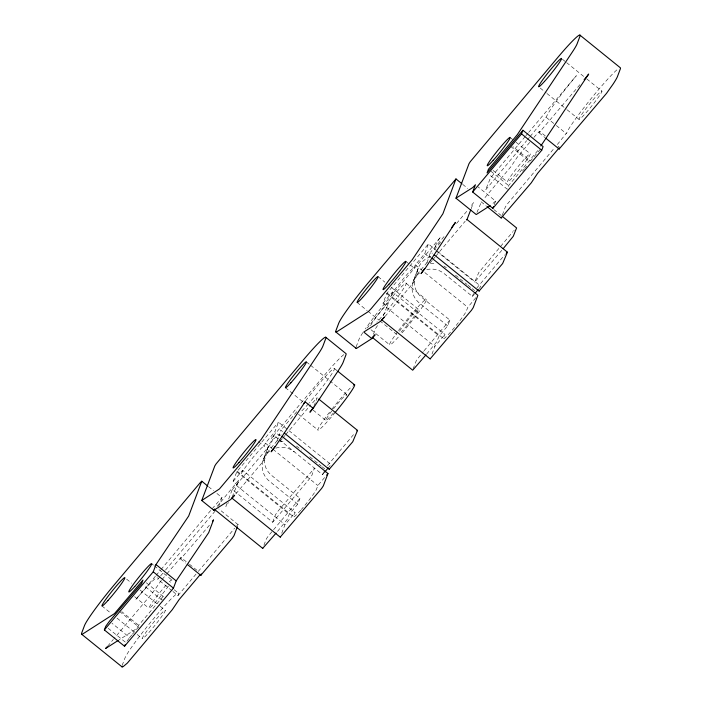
<?xml version="1.0" encoding="UTF-8"?>
<svg xmlns="http://www.w3.org/2000/svg" width="702" height="702" viewBox="0 0 702 702"><rect width="100%" height="100%" fill="white"/><g stroke="black" fill="none" stroke-linecap="round" stroke-linejoin="round"><path stroke-width="0.53" stroke-dasharray="3.51 2.63" d="M216.909 493.462L221.964 497.542L218.296 507.248M238.145 524.71L218.77 508.889M282.52 431.607L280.8 430.045L278.878 435.135L274.833 431.87L278.501 422.174L330.993 464.61L329.045 466.935M272.692 522.27L275.421 514.812L277.606 511.618L314.505 468.129L311.776 475.587L309.591 478.782L272.692 522.27L232.292 489.443L228.519 499.42M501.781 250.342L474.727 282.037L478.738 272.595L499.894 247.236M263.961 458.152L268.287 446.516L262.846 461.117M413.855 279.922L418.19 268.287L412.75 282.88M122.139 665.461L124.912 658.143A41.672 3.343 -51.1 0 1 154.642 617.453L155.941 615.908A41.672 3.343 -51.1 0 1 178.343 594.612L177.975 595.577L172.929 591.496M172.087 590.821L157.783 579.255L158.152 578.29M146.332 582.774L163.154 596.367L161.776 600.008L144.112 585.722M232.195 496.919L237.162 484.731L233.125 481.467L236.785 471.77L278.501 422.174M227.009 503.413L225.877 506.405L227.588 503.825M237.162 484.731L239.084 479.642L217.12 506.423M300.746 510.178A18.234 1.465 -51.1 0 1 293.699 516.303L295.068 512.662L242.576 470.235L241.198 473.868A18.234 1.465 -51.1 0 1 254.212 456.063A18.234 1.465 -51.1 0 1 264.013 446.744L265.382 443.111L274.833 431.87M235.854 493.883L264.356 459.986L267.102 452.72A19.796 19.173 20.7 0 1 281.256 434.889M277.009 441.014L279.528 434.362L278.878 435.135M314.031 406.107L317.155 397.771L309.45 406.37M263.934 545.191L266.374 538.811L268.445 535.854L299.956 498.315L271.692 475.465A19.796 19.173 20.7 0 1 264.356 459.986M281.739 533.23L284.968 524.675L295.068 512.662M299.956 498.315L297.753 504.133L289.285 514.206L286.978 519.787L277.509 531.405M356.151 346.867L358.924 339.54A41.672 3.343 -51.1 0 1 363.232 332.055M383.178 315.83L387.065 306.502L383.029 303.238L386.688 293.541L428.404 243.945L436.021 250.105M373.455 334.31L375.781 328.176L377.492 325.596M324.614 477.536L317.883 485.538L316.505 489.18A18.234 1.465 -51.1 0 1 301.342 509.503M279.168 439.566L322.525 474.684L323.622 471.779M387.065 306.502L388.987 301.404L367.234 327.939M475.868 297.701L467.786 307.309L466.409 310.942A18.234 1.465 -51.1 0 1 453.404 328.747A18.234 1.465 -51.1 0 1 443.603 338.066L444.971 334.433L392.479 291.997L391.102 295.63A18.234 1.465 -51.1 0 1 404.115 277.834A18.234 1.465 -51.1 0 1 413.917 268.506L415.286 264.873L424.736 253.641L428.404 243.945M385.056 316.47L414.259 281.756L417.006 274.482A19.796 19.173 20.7 0 1 431.151 256.66M424.736 253.641L428.773 256.906L430.703 251.816L432.414 253.369M426.913 262.785L429.431 256.125L431.125 257.502M471.174 208.705L473.429 202.72L470.235 207.178M413.066 368.998L416.462 360.249L423.359 351.579M431.993 354.045L434.871 346.446L444.971 334.433M414.259 281.756A19.796 19.173 20.7 0 0 421.586 297.236L449.859 320.086L447.657 325.895L439.189 335.968L436.556 342.032L426.711 354.01M494.234 204.712L495.603 201.079L477.939 186.793M537.793 150.553L508.643 185.574L507.265 189.215L489.601 174.93M502.36 214.917L505.352 206.985L507.546 203.791L554.545 147.832M426.737 269.612A19.796 19.173 20.7 0 1 444.155 273.604L472.428 296.455L473.525 293.541M530.15 136.504L546.612 116.409A41.672 3.343 -51.1 0 1 576.342 75.711L528.667 132.397M557.344 144.507L566.804 132.731A41.672 3.343 -51.1 0 1 596.533 92.032L597.832 90.497A41.672 3.343 -51.1 0 1 618.576 68.498M476.956 212.425L481.677 201.298M129.028 638.39L125.93 642.628L108.266 628.343M228.062 503.211L228.562 502.579M233.125 481.467L242.576 470.235M383.029 303.238L392.479 291.997M155.379 576.245L135.749 599.587A41.672 3.343 -51.1 0 1 157.573 576.939M156.081 575.412L160.284 570.41M160.986 569.576L211.469 509.555M212.171 508.722L222.007 497.586M525.166 136.565L490.47 178.01L485.468 190.102L526.658 140.663M525.859 135.732L527.965 133.231M296.779 411.714L280.818 430.229M444.024 236.635L430.721 252M440.593 242.427L434.301 249.359L437.188 241.699L440.795 236.855L388.654 298.85A41.672 3.343 -51.1 0 0 365.347 328.931M456.546 223.464L468.331 209.45M428.773 256.906L429.431 256.125M157.783 579.255L159.88 576.763M160.582 575.93L164.786 570.937M165.479 570.103L215.145 511.056M527.36 139.83L529.457 137.338M267.102 452.72L277.465 440.391M417.006 274.482L428.062 261.337M161.399 580.3L152.624 592.725L114.049 638.601M162.101 579.466L166.313 574.455M167.015 573.622L180.897 557.476L188.601 563.539M529.685 142.401L516.926 157.643L511.082 166.514L483.845 198.912M533.897 137.39L539.487 131.213L545.375 135.969M107.704 646.147L113.338 639.443M209.407 525.219L180.607 559.003L181.028 557.423M280.256 441.084L282.336 438.61M283.038 437.776L285.117 435.301M285.811 434.477L308.757 407.195M430.15 262.855L432.239 260.372M432.932 259.547L435.021 257.064M435.714 256.239L465.207 221.209M579.905 84.688L539.066 132.792L539.487 131.213M163.154 596.367L134.986 629.668L119.112 639.882M131.739 635.047L129.651 637.539L111.978 623.262M132.441 634.222L139.426 625.921L121.753 611.635M540.312 149.254L530.536 160.881L512.872 146.595M522.472 171.13L524.552 168.664M525.245 167.839L526.623 166.198M177.975 595.577L197.56 572.288M198.262 571.454L234.643 528.202M500.587 246.411L513.065 231.572M327.509 465.549L354.703 433.222M424.061 350.754L449.859 320.086M476.711 288.145L504.606 254.984M322.525 474.684L323.824 473.139M472.428 296.455L474.376 294.129M478.939 288.697L480.896 286.381L436.872 250.79M513.759 230.747L514.268 230.159M495.603 201.079L491.11 205.045M505.107 254.396L505.589 253.852M236.767 525.745L238.171 524.569M278.325 438.89L274.122 435.486L271.341 438.338L323.482 376.342A41.672 3.343 -51.1 0 1 344.226 354.343M232.309 489.627L269.208 446.139L271.393 442.944L274.122 435.486M562.425 59.24L565.786 61.96M566.628 62.645L585.977 78.282M586.819 78.966L601.965 91.199A18.234 1.465 -51.1 0 1 584.95 113.996A18.234 1.465 -51.1 0 1 584.433 110.626A18.234 1.465 -51.1 0 1 601.965 91.199M540.233 88.075L546.121 92.831M546.963 93.515L566.312 109.152M567.155 109.828L578.939 119.349M546.244 117.374L555.501 124.859M556.344 125.535L566.435 133.696M557.993 146.165L559.678 147.525M539.066 132.792L544.954 137.548M510.205 137.531L512.723 139.575M516.093 142.295L530.396 153.852A18.234 1.465 -51.1 0 1 513.381 176.65A18.234 1.465 -51.1 0 1 512.864 173.28A18.234 1.465 -51.1 0 1 530.396 153.852M510.731 146.446L530.08 162.092M493.067 170.446L507.37 182.002M490.979 171.297L508.643 185.574M462.706 184.38L467.751 188.461M493.831 209.538L501.403 215.663M481.063 201.755L486.109 205.835M436.03 250.754L474.727 282.037M455.501 275.175L467.137 284.582M467.971 285.258L471.296 287.943M472.13 288.619L474.622 290.637M415.286 264.873L467.786 307.309M405.949 261.469L414.022 267.997M406.212 283.362L426.404 299.684M447.657 325.895L419.392 303.053A19.796 19.173 20.7 0 1 419.936 272.683M378.124 276.693L384.854 282.134M391.584 287.574L418.506 309.336M387.127 293.015L443.488 338.583M386.688 293.541L439.189 335.968M386.416 307.274L434.871 346.446M357.072 302.43L367.172 310.591M368.006 311.267L378.948 320.112M379.791 320.788L397.455 335.073A16.672 1.334 -51.1 0 1 397.551 334.6M371.051 329.764L389.557 344.726M334.521 368.603L337.048 370.647M306.432 361.934L309.801 364.654M310.644 365.338L346.814 394.577M285.381 387.671L303.045 401.956M313.145 410.117L325.763 420.314M298.517 414.32L317.866 429.966M296.455 446.016L301.439 450.052M309.757 456.774L318.067 463.495M318.901 464.162L321.393 466.181M322.227 466.856L324.719 468.866M265.382 443.111L272.157 448.587M273.008 449.271L317.883 485.538M258.468 441.663L264.119 446.226M297.753 504.133L269.489 481.282A19.796 19.173 20.7 0 1 270.042 450.921M237.223 471.253L293.594 516.812M236.785 471.77L289.285 514.206M236.513 485.503L284.968 524.675M208.503 486.661L213.548 490.742M189.443 564.224L197.016 570.34M180.607 559.003L185.653 563.083M151.746 563.75L153.422 565.11M154.264 565.786L171.937 580.071M174.193 589.759L178.405 593.155M126.597 579.124L131.643 583.204M140.058 590.005L159.407 605.642M160.249 606.326L165.295 610.407A18.234 1.465 -51.1 0 1 148.289 633.204A18.234 1.465 -51.1 0 1 147.762 629.834A18.234 1.465 -51.1 0 1 165.295 610.407M134.608 596.656L148.912 608.222M119.612 611.486L138.961 627.132M101.887 605.914L111.135 613.399M117.023 618.155L133.854 631.756M137.215 634.476L142.269 638.557M169.322 581.835A18.234 1.465 -51.1 0 1 170.691 582.695M168.436 586.047A18.234 1.465 -51.1 0 1 152.843 605.115A18.234 1.465 -51.1 0 1 151.158 604.045A18.234 1.465 -51.1 0 1 166.471 584.81M346.718 395.05A16.672 1.334 -51.1 0 1 346.332 395.858M333.406 412.987A16.672 1.334 -51.1 0 1 325.798 420.393A16.672 1.334 -51.1 0 1 331.809 410.977M333.441 408.88A16.672 1.334 -51.1 0 1 346.63 394.463M335.24 412.416A29.168 2.334 -51.1 0 1 318.006 430.159A29.168 2.334 -51.1 0 1 330.73 410.688M331.897 409.196A29.168 2.334 -51.1 0 1 352.264 386.153M305.624 400.824A29.168 2.334 -51.1 0 1 334.415 368.427A29.168 2.334 -51.1 0 1 309.134 403.027M308.432 403.817A29.168 2.334 -51.1 0 1 300.123 412.416M279.563 441.909A19.796 19.173 20.7 0 1 285.503 441.576M275.798 448.122A19.796 19.173 20.7 0 1 294.261 451.834M399.508 331.265A16.672 1.334 -51.1 0 1 414.461 312.644A16.672 1.334 -51.1 0 1 416.102 313.671A16.672 1.334 -51.1 0 1 401.053 332.23M370.542 325.57A29.168 2.334 -51.1 0 1 395.84 292.752A29.168 2.334 -51.1 0 1 403.562 288.601A29.168 2.334 -51.1 0 1 376.851 322.183M398.534 330.528A29.168 2.334 -51.1 0 1 426.36 299.561A29.168 2.334 -51.1 0 1 401.017 334.108M398.306 337.135A29.168 2.334 -51.1 0 1 397.507 331.906M430.44 263.496A19.796 19.173 20.7 0 1 435.398 263.338M443.892 266.076A19.796 19.173 20.7 0 1 446.358 267.787"/><path stroke-width="1.05" d="M262.776 548.262L276.105 533.081M280.3 537.039L321.604 488.469L323.315 485.889L327.983 473.534L282.072 436.425M329.256 469.217L352.746 441.76L357.537 430.414L318.787 399.096M372.297 337.381L412.697 370.208L426.009 354.843M430.203 358.801L471.498 310.24L473.218 307.66L477.887 295.296L431.976 258.187M479.159 290.979L502.65 263.531L507.432 252.185L467.005 219.498L466.391 219.963M501.237 217.892L531.274 182.836L537.618 173.333L559.064 147.99M559.24 148.929L606.44 93.471L612.907 84.372A41.681 3.343 -51.1 0 0 617.47 76.518L620.235 69.191A41.672 3.343 -51.1 0 0 620.296 67.743L579.913 35.1M455.984 198.192L469.006 163.68L470.279 161.688L557.449 57.854A41.672 3.343 -51.1 0 1 579.852 36.548L577.088 43.875A41.681 3.343 -51.1 0 1 572.525 51.737L517.269 134.723L488.452 169.252L487.074 172.894L522.92 130.274L543.111 146.586L541.742 150.228L492.857 208.345L472.665 192.023L475.421 184.758L472.771 187.539L455.984 198.192L476.228 214.558L490.189 205.633M212.548 521.288L213.531 519.857L208.687 532.66L176.184 580.87L173.438 588.144L124.552 646.261L104.361 629.94L105.739 626.307L109.459 621.217L141.585 583.687L142.962 580.054L114.514 613.592L82.968 633.827A41.681 3.343 -51.1 0 1 81.757 632.827L84.53 625.5A41.672 3.343 -51.1 0 1 114.259 584.81L200.421 482.441L201.772 481.221L207.66 485.977M124.552 646.261L125.246 644.445M104.361 629.94L153.247 571.823L155.993 564.548L188.689 516.005L201.772 481.221M201.746 500.508L214.847 465.847L216.119 463.855L303.29 360.021A41.672 3.343 -51.1 0 1 325.693 338.724L322.929 346.042A41.681 3.343 -51.1 0 1 318.366 353.905L261.32 439.259L219.436 488.961L201.746 500.508L213.864 510.301L230.721 499.499L234.643 495.208L231.985 497.999M213.864 510.301L214.321 509.09M201.237 573.929L200.798 575.324L232.301 538.197L234.02 535.617L237.39 526.693M470.796 209.705L467.005 219.498M492.857 208.345L493.55 206.528M472.665 192.023L521.551 133.906L522.92 130.274M274.859 446.726L271.139 451.807L275.553 446.191L305.107 401.807L313.18 408.336L309.924 412.214L313.645 407.125M424.754 268.489L421.042 273.578L425.456 267.962L455.466 222.367L451.746 227.448M313.18 408.336L338.557 370.226A41.681 3.343 -51.1 0 0 343.12 362.364L345.884 355.036A41.672 3.343 -51.1 0 0 345.946 353.589L325.754 337.267M540.821 145.998L588.688 74.061L586.767 76.527M303.72 403.457L305.107 401.807M584.134 79.659L586.249 77.15M355.905 347.797A41.681 3.343 -51.1 0 0 357.362 347.867L371.841 338.592L375.096 334.722L372.314 337.565M503.167 248.692L513.25 236.328L516.593 227.948L502.246 216.339M324.482 472.358L328.387 467.707M475.035 293.348L478.29 289.478M326.641 475.131L327.983 473.534M107.195 646.735L105.537 648.525L118.208 640.452M200.263 574.543L179.159 599.543L172.297 609.669L127.387 663.057L123.35 666.47A41.681 3.343 -51.1 0 1 121.894 666.391M506.432 252.939L507.432 252.185M356.87 430.835L357.485 430.37M455.975 178.94L368.462 282.529A41.672 3.343 -51.1 0 0 338.733 323.218L335.96 330.545A41.681 3.343 -51.1 0 0 337.171 331.546L368.506 311.477L371.156 308.687L412.188 259.775L442.892 213.785L455.975 178.94L461.863 183.705M381.712 319.779L384.538 316.971L380.624 321.27L363.759 332.064L371.841 338.592M545.796 138.233L559.257 149.114M521.551 133.906L541.742 150.228M486.951 206.52L501.254 218.076M434.117 254.747L479.176 291.163M381.756 319.822L430.221 358.985M335.828 331.958L356.019 348.271M337.881 371.323L354.712 384.924M284.213 432.976L329.273 469.401M231.862 498.051L280.317 537.223M214.338 509.275L262.794 548.446M187.337 564.443L200.798 575.324M155.993 564.548L176.184 580.87M153.247 571.823L173.438 588.144M81.634 634.231L122.016 666.874M353.562 385.135A29.168 2.334 -51.1 0 1 335.24 412.416M107.897 600.561A18.234 1.465 -51.1 0 0 124.912 577.764A18.234 1.465 -51.1 0 0 107.38 597.191A18.234 1.465 -51.1 0 0 107.897 600.561M134.731 586.547A18.234 1.465 -51.1 0 0 151.746 563.75A18.234 1.465 -51.1 0 0 134.214 583.169A18.234 1.465 -51.1 0 0 134.731 586.547M290.882 382.774A16.672 1.334 -51.1 0 0 306.432 361.934A16.672 1.334 -51.1 0 0 290.409 379.694A16.672 1.334 -51.1 0 0 290.882 382.774M239.031 462.504A18.234 1.465 -51.1 0 0 256.046 439.706A18.234 1.465 -51.1 0 0 238.513 459.126A18.234 1.465 -51.1 0 0 239.031 462.504M544.568 81.362A18.234 1.465 -51.1 0 0 561.582 58.564A18.234 1.465 -51.1 0 0 544.05 77.983A18.234 1.465 -51.1 0 0 544.568 81.362M493.19 160.337A18.234 1.465 -51.1 0 0 510.205 137.531A18.234 1.465 -51.1 0 0 492.672 156.958A18.234 1.465 -51.1 0 0 493.19 160.337M362.574 297.534A16.672 1.334 -51.1 0 0 378.124 276.693A16.672 1.334 -51.1 0 0 362.1 294.454A16.672 1.334 -51.1 0 0 362.574 297.534M388.934 284.266A18.234 1.465 -51.1 0 0 405.949 261.469A18.234 1.465 -51.1 0 0 388.417 280.897A18.234 1.465 -51.1 0 0 388.934 284.266"/></g></svg>
